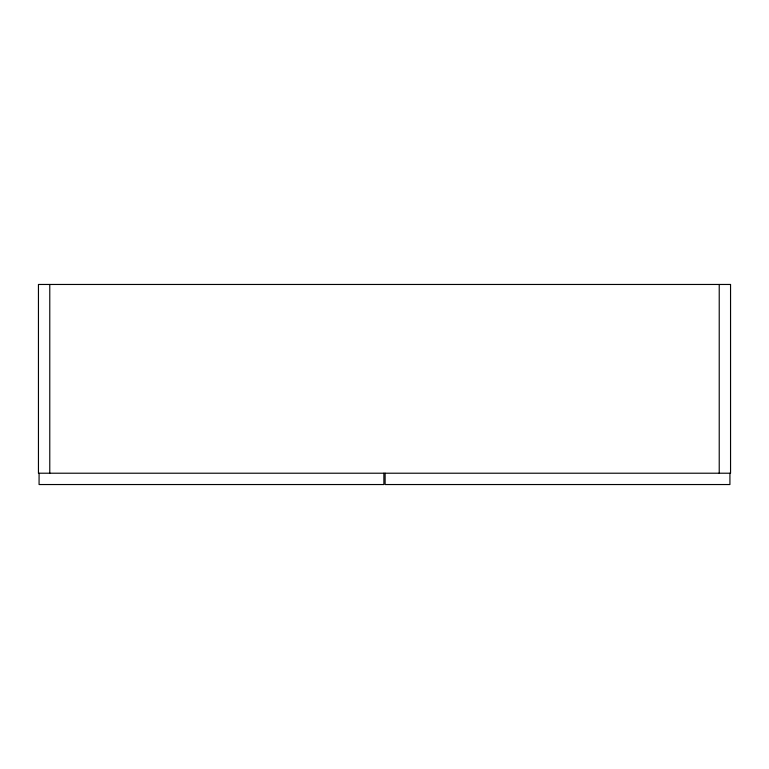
<?xml version="1.0" encoding="UTF-8"?>
<svg xmlns="http://www.w3.org/2000/svg" width="769" height="769" viewBox="0 0 769 769"><rect width="100%" height="100%" fill="white"/><g stroke="black" fill="none" stroke-linecap="round" stroke-linejoin="round"><path stroke-width="1.15" d="M729.925 473.214L729.925 484.537L385.125 484.537L385.125 473.214M719.226 284.463L719.226 473.214M383.875 473.214L383.875 484.537L39.075 484.537L39.075 473.214M49.774 284.463L49.774 473.214M730.55 284.463L38.45 284.463L38.45 473.214L730.55 473.214L730.55 284.463"/></g></svg>
